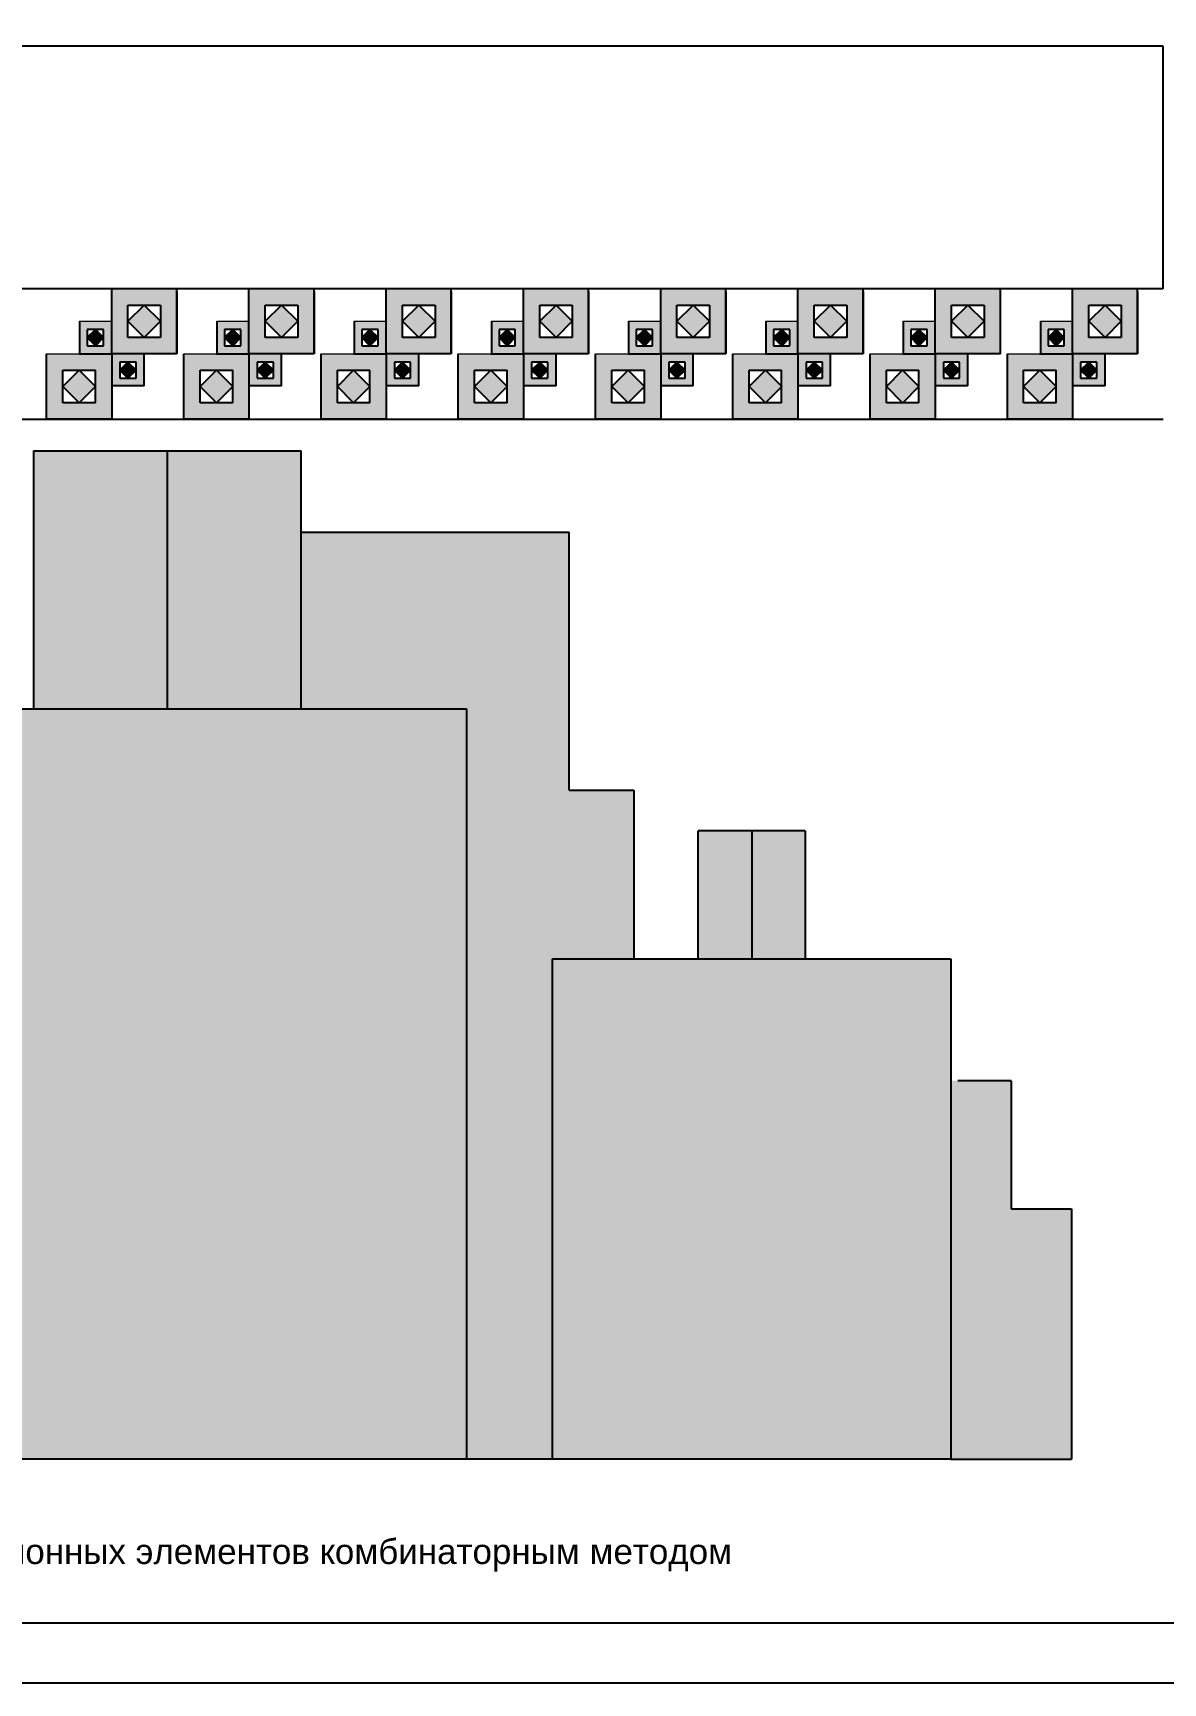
# Model space of a CAD drawing. Header units: inches. Extents: x 196544 to 276544, y -57551 to 2449.
# Drawn here: x 213942 to 236542, y -57551 to -24562 of the extents above; entities that cross this region are included whole.
import ezdxf

# ---------------------------------------------------------------- set-up
doc = ezdxf.new("R2010")
doc.units = ezdxf.units.IN
doc.header["$LTSCALE"] = 15
doc.header["$MEASUREMENT"] = 0
doc.styles.get("Standard").update_dxf_attribs({"font": 'arial.ttf'})
picture_1 = doc.add_image_def('image1.png', size_in_pixel=(4727, 592))

# ---------------------------------------------------------------- blocks, each defined once
blk = doc.blocks.new('element konstruktr.')
at = {"true_color": 0x5e67af}
h = blk.add_hatch(color=165, dxfattribs=at)
h.dxf.hatch_style = 1
h.paths.add_polyline_path([(266647, -39552), (266647, -45551), (272647, -45551), (272647, -39552)])
h.paths.add_polyline_path([(271147, -41052), (271147, -44051), (268147, -44051), (268147, -41052)], flags=16)
at = {"true_color": 0x9898cc}
h = blk.add_hatch(color=253, dxfattribs=at)
h.dxf.hatch_style = 1
h.paths.add_polyline_path([(271147, -42552), (269647, -41052), (268147, -42552), (269647, -44051)])
for p, q in [((266647, -45551), (266647, -39552)), ((272647, -39551), (272647, -45551)), ((268147, -44051), (268147, -41052)), ((268147, -41052), (271147, -41052)), ((268147, -42552), (269647, -41052)), ((269647, -41052), (271148, -42552)), ((271147, -44051), (271147, -41052)), ((269647, -44051), (268147, -42552)), ((268147, -44051), (268147, -44051)), ((271147, -44051), (268147, -44051)), ((271148, -42552), (269648, -44052)), ((272647, -45551), (266647, -45551))]:
    blk.add_line(p, q)
at = {"lineweight": 5}
blk.add_line((266647, -39552), (272647, -39552), dxfattribs=at)

msp = doc.modelspace()

# ---------------------------------------------------------------- hatches: boundary and pattern name
at = {"true_color": 0x9898cc}
h = msp.add_hatch(color=253, dxfattribs=at)
h.dxf.hatch_style = 1
h.paths.add_polyline_path([(215516.4, -29674.9), (215516.4, -30977.3), (216818.8, -30977.3), (216818.8, -29674.9)])
h.paths.add_polyline_path([(216493.2, -30000.5), (216493.2, -30651.7), (215842, -30651.7), (215842, -30000.5)], flags=16)
h = msp.add_hatch(color=253, dxfattribs=at)
h.dxf.hatch_style = 1
h.paths.add_polyline_path([(215516.4, -30977.3), (216818.8, -30977.3), (216818.8, -29675.8), (215516.4, -29675.8)])
h.paths.add_polyline_path([(215842, -30651.7), (215842, -30000.5), (216493.2, -30000.5), (216493.2, -30326.1), (216493.4, -30326.2), (216493.2, -30326.4), (216493.2, -30651.7), (216167.9, -30651.7), (216167.7, -30651.9), (216167.6, -30651.7)], flags=16)
h.paths.add_polyline_path([(215842, -31140.5), (215679.2, -31140.5), (215679.2, -31303.2)], flags=0)
h.paths.add_polyline_path([(215516.4, -31618.8), (216167.5, -31618.8), (216167.5, -30977.7), (215516.4, -30977.7)])
h.paths.add_polyline_path([(215679.2, -31140.5), (216004.7, -31140.5), (216004.7, -31466), (215679.2, -31466)], flags=16)
h.paths.add_polyline_path([(215842, -31140.5), (216004.7, -31303.2), (215842, -31466), (215679.2, -31303.2)], flags=0)
at = {"true_color": 0x5e67af}
h = msp.add_hatch(color=165, dxfattribs=at)
h.dxf.hatch_style = 1
h.paths.add_polyline_path([(218261.3, -29674.9), (218261.3, -30977.3), (219563.6, -30977.3), (219563.6, -29674.9)])
h.paths.add_polyline_path([(219238, -30000.5), (219238, -30651.7), (218586.9, -30651.7), (218586.9, -30000.5)], flags=16)
at = {"true_color": 0x9898cc}
h = msp.add_hatch(color=253, dxfattribs=at)
h.dxf.hatch_style = 1
h.paths.add_polyline_path([(218261.3, -30977.3), (219563.6, -30977.3), (219563.6, -29675.8), (218261.3, -29675.8)])
h.paths.add_polyline_path([(218586.9, -30651.7), (218586.9, -30000.5), (219238, -30000.5), (219238, -30326.1), (219238.2, -30326.2), (219238, -30326.4), (219238, -30651.7), (218912.7, -30651.7), (218912.6, -30651.9), (218912.5, -30651.7)], flags=16)
h.paths.add_polyline_path([(218586.8, -31140.5), (218424.1, -31140.5), (218424.1, -31303.2)], flags=0)
h.paths.add_polyline_path([(218261.3, -31618.8), (218912.4, -31618.8), (218912.4, -30977.7), (218261.3, -30977.7)])
h.paths.add_polyline_path([(218424.1, -31140.5), (218749.6, -31140.5), (218749.6, -31466), (218424.1, -31466)], flags=16)
h.paths.add_polyline_path([(218586.8, -31140.5), (218749.6, -31303.2), (218586.8, -31466), (218424.1, -31303.2)], flags=0)
h = msp.add_hatch(color=253, dxfattribs=at)
h.dxf.hatch_style = 1
h.paths.add_polyline_path([(221006.1, -29674.9), (221006.1, -30977.3), (222308.5, -30977.3), (222308.5, -29674.9)])
h.paths.add_polyline_path([(221982.9, -30000.5), (221982.9, -30651.7), (221331.7, -30651.7), (221331.7, -30000.5)], flags=16)
h = msp.add_hatch(color=253, dxfattribs=at)
h.dxf.hatch_style = 1
h.paths.add_polyline_path([(221006.1, -30977.3), (222308.5, -30977.3), (222308.5, -29675.8), (221006.1, -29675.8)])
h.paths.add_polyline_path([(221331.7, -30651.7), (221331.7, -30000.5), (221982.9, -30000.5), (221982.9, -30326.1), (221983.1, -30326.2), (221982.9, -30326.4), (221982.9, -30651.7), (221657.6, -30651.7), (221657.5, -30651.9), (221657.3, -30651.7)], flags=16)
h.paths.add_polyline_path([(221331.7, -31140.5), (221168.9, -31140.5), (221168.9, -31303.2)], flags=0)
h.paths.add_polyline_path([(221006.1, -31618.8), (221657.2, -31618.8), (221657.2, -30977.7), (221006.1, -30977.7)])
h.paths.add_polyline_path([(221168.9, -31140.5), (221494.4, -31140.5), (221494.4, -31466), (221168.9, -31466)], flags=16)
h.paths.add_polyline_path([(221331.7, -31140.5), (221494.4, -31303.2), (221331.7, -31466), (221168.9, -31303.2)], flags=0)
at = {"true_color": 0x5e67af}
h = msp.add_hatch(color=165, dxfattribs=at)
h.dxf.hatch_style = 1
h.paths.add_polyline_path([(223751, -29674.9), (223751, -30977.3), (225053.4, -30977.3), (225053.4, -29674.9)])
h.paths.add_polyline_path([(224727.8, -30000.5), (224727.8, -30651.7), (224076.6, -30651.7), (224076.6, -30000.5)], flags=16)
at = {"true_color": 0x9898cc}
h = msp.add_hatch(color=253, dxfattribs=at)
h.dxf.hatch_style = 1
h.paths.add_polyline_path([(223751, -30977.3), (225053.4, -30977.3), (225053.4, -29675.8), (223751, -29675.8)])
h.paths.add_polyline_path([(224076.6, -30651.7), (224076.6, -30000.5), (224727.8, -30000.5), (224727.8, -30326.1), (224727.9, -30326.2), (224727.8, -30326.4), (224727.8, -30651.7), (224402.5, -30651.7), (224402.3, -30651.9), (224402.2, -30651.7)], flags=16)
h.paths.add_polyline_path([(224076.5, -31140.5), (223913.8, -31140.5), (223913.8, -31303.2)], flags=0)
h.paths.add_polyline_path([(223751, -31618.8), (224402.1, -31618.8), (224402.1, -30977.7), (223751, -30977.7)])
h.paths.add_polyline_path([(223913.8, -31140.5), (224239.3, -31140.5), (224239.3, -31466), (223913.8, -31466)], flags=16)
h.paths.add_polyline_path([(224076.5, -31140.5), (224239.3, -31303.2), (224076.5, -31466), (223913.8, -31303.2)], flags=0)
h = msp.add_hatch(color=253, dxfattribs=at)
h.dxf.hatch_style = 1
h.paths.add_polyline_path([(226495.8, -29674.9), (226495.8, -30977.3), (227798.2, -30977.3), (227798.2, -29674.9)])
h.paths.add_polyline_path([(227472.6, -30000.5), (227472.6, -30651.7), (226821.4, -30651.7), (226821.4, -30000.5)], flags=16)
h = msp.add_hatch(color=253, dxfattribs=at)
h.dxf.hatch_style = 1
h.paths.add_polyline_path([(226495.8, -30977.3), (227798.2, -30977.3), (227798.2, -29675.8), (226495.8, -29675.8)])
h.paths.add_polyline_path([(226821.4, -30651.7), (226821.4, -30000.5), (227472.6, -30000.5), (227472.6, -30326.1), (227472.8, -30326.2), (227472.6, -30326.4), (227472.6, -30651.7), (227147.3, -30651.7), (227147.2, -30651.9), (227147, -30651.7)], flags=16)
h.paths.add_polyline_path([(226821.4, -31140.5), (226658.6, -31140.5), (226658.6, -31303.2)], flags=0)
h.paths.add_polyline_path([(226495.8, -31618.8), (227146.9, -31618.8), (227146.9, -30977.7), (226495.8, -30977.7)])
h.paths.add_polyline_path([(226658.6, -31140.5), (226984.1, -31140.5), (226984.1, -31466), (226658.6, -31466)], flags=16)
h.paths.add_polyline_path([(226821.4, -31140.5), (226984.1, -31303.2), (226821.4, -31466), (226658.6, -31303.2)], flags=0)
at = {"true_color": 0x5e67af}
h = msp.add_hatch(color=165, dxfattribs=at)
h.dxf.hatch_style = 1
h.paths.add_polyline_path([(229240.7, -29674.9), (229240.7, -30977.3), (230543.1, -30977.3), (230543.1, -29674.9)])
h.paths.add_polyline_path([(230217.5, -30000.5), (230217.5, -30651.7), (229566.3, -30651.7), (229566.3, -30000.5)], flags=16)
at = {"true_color": 0x9898cc}
h = msp.add_hatch(color=253, dxfattribs=at)
h.dxf.hatch_style = 1
h.paths.add_polyline_path([(229240.7, -30977.3), (230543.1, -30977.3), (230543.1, -29675.8), (229240.7, -29675.8)])
h.paths.add_polyline_path([(229566.3, -30651.7), (229566.3, -30000.5), (230217.5, -30000.5), (230217.5, -30326.1), (230217.7, -30326.2), (230217.5, -30326.4), (230217.5, -30651.7), (229892.2, -30651.7), (229892, -30651.9), (229891.9, -30651.7)], flags=16)
h.paths.add_polyline_path([(229566.2, -31140.5), (229403.5, -31140.5), (229403.5, -31303.2)], flags=0)
h.paths.add_polyline_path([(229240.7, -31618.8), (229891.8, -31618.8), (229891.8, -30977.7), (229240.7, -30977.7)])
h.paths.add_polyline_path([(229403.5, -31140.5), (229729, -31140.5), (229729, -31466), (229403.5, -31466)], flags=16)
h.paths.add_polyline_path([(229566.2, -31140.5), (229729, -31303.2), (229566.2, -31466), (229403.5, -31303.2)], flags=0)
h = msp.add_hatch(color=253, dxfattribs=at)
h.dxf.hatch_style = 1
h.paths.add_polyline_path([(231986.1, -29674.9), (231986.1, -30977.3), (233288.5, -30977.3), (233288.5, -29674.9)])
h.paths.add_polyline_path([(232962.9, -30000.5), (232962.9, -30651.7), (232311.7, -30651.7), (232311.7, -30000.5)], flags=16)
h = msp.add_hatch(color=253, dxfattribs=at)
h.dxf.hatch_style = 1
h.paths.add_polyline_path([(231986.1, -30977.3), (233288.5, -30977.3), (233288.5, -29675.8), (231986.1, -29675.8)])
h.paths.add_polyline_path([(232311.7, -30651.7), (232311.7, -30000.5), (232962.9, -30000.5), (232962.9, -30326.1), (232963.1, -30326.2), (232962.9, -30326.4), (232962.9, -30651.7), (232637.6, -30651.7), (232637.5, -30651.9), (232637.3, -30651.7)], flags=16)
h.paths.add_polyline_path([(232311.7, -31140.5), (232148.9, -31140.5), (232148.9, -31303.2)], flags=0)
h.paths.add_polyline_path([(231986.1, -31618.8), (232637.2, -31618.8), (232637.2, -30977.7), (231986.1, -30977.7)])
h.paths.add_polyline_path([(232148.9, -31140.5), (232474.4, -31140.5), (232474.4, -31466), (232148.9, -31466)], flags=16)
h.paths.add_polyline_path([(232311.7, -31140.5), (232474.4, -31303.2), (232311.7, -31466), (232148.9, -31303.2)], flags=0)
at = {"true_color": 0x5e67af}
h = msp.add_hatch(color=165, dxfattribs=at)
h.dxf.hatch_style = 1
h.paths.add_polyline_path([(234731, -29674.9), (234731, -30977.3), (236033.4, -30977.3), (236033.4, -29674.9)])
h.paths.add_polyline_path([(235707.8, -30000.5), (235707.8, -30651.7), (235056.6, -30651.7), (235056.6, -30000.5)], flags=16)
at = {"true_color": 0x9898cc}
h = msp.add_hatch(color=253, dxfattribs=at)
h.dxf.hatch_style = 1
h.paths.add_polyline_path([(234731, -30977.3), (236033.4, -30977.3), (236033.4, -29675.8), (234731, -29675.8)])
h.paths.add_polyline_path([(235056.6, -30651.7), (235056.6, -30000.5), (235707.8, -30000.5), (235707.8, -30326.1), (235708, -30326.2), (235707.8, -30326.4), (235707.8, -30651.7), (235382.5, -30651.7), (235382.3, -30651.9), (235382.2, -30651.7)], flags=16)
h.paths.add_polyline_path([(235056.5, -31140.5), (234893.8, -31140.5), (234893.8, -31303.2)], flags=0)
h.paths.add_polyline_path([(234731, -31618.8), (235382.1, -31618.8), (235382.1, -30977.7), (234731, -30977.7)])
h.paths.add_polyline_path([(234893.8, -31140.5), (235219.3, -31140.5), (235219.3, -31466), (234893.8, -31466)], flags=16)
h.paths.add_polyline_path([(235056.5, -31140.5), (235219.3, -31303.2), (235056.5, -31466), (234893.8, -31303.2)], flags=0)
at = {"true_color": 0x5e67af}
h = msp.add_hatch(color=165, dxfattribs=at)
h.dxf.hatch_style = 1
h.paths.add_polyline_path([(216493.2, -30326.1), (216167.6, -30000.5), (215842, -30326.1), (216167.6, -30651.7)])
at = {"true_color": 0x9898cc}
h = msp.add_hatch(color=253, dxfattribs=at)
h.dxf.hatch_style = 1
h.paths.add_polyline_path([(219238, -30326.1), (218912.5, -30000.5), (218586.9, -30326.1), (218912.5, -30651.7)])
at = {"true_color": 0x5e67af}
h = msp.add_hatch(color=165, dxfattribs=at)
h.dxf.hatch_style = 1
h.paths.add_polyline_path([(221982.9, -30326.1), (221657.3, -30000.5), (221331.7, -30326.1), (221657.3, -30651.7)])
at = {"true_color": 0x9898cc}
h = msp.add_hatch(color=253, dxfattribs=at)
h.dxf.hatch_style = 1
h.paths.add_polyline_path([(224727.8, -30326.1), (224402.2, -30000.5), (224076.6, -30326.1), (224402.2, -30651.7)])
at = {"true_color": 0x5e67af}
h = msp.add_hatch(color=165, dxfattribs=at)
h.dxf.hatch_style = 1
h.paths.add_polyline_path([(227472.6, -30326.1), (227147, -30000.5), (226821.4, -30326.1), (227147, -30651.7)])
at = {"true_color": 0x9898cc}
h = msp.add_hatch(color=253, dxfattribs=at)
h.dxf.hatch_style = 1
h.paths.add_polyline_path([(230217.5, -30326.1), (229891.9, -30000.5), (229566.3, -30326.1), (229891.9, -30651.7)])
at = {"true_color": 0x5e67af}
h = msp.add_hatch(color=165, dxfattribs=at)
h.dxf.hatch_style = 1
h.paths.add_polyline_path([(232962.9, -30326.1), (232637.3, -30000.5), (232311.7, -30326.1), (232637.3, -30651.7)])
at = {"true_color": 0x9898cc}
h = msp.add_hatch(color=253, dxfattribs=at)
h.dxf.hatch_style = 1
h.paths.add_polyline_path([(235707.8, -30326.1), (235382.2, -30000.5), (235056.6, -30326.1), (235382.2, -30651.7)])
at = {"true_color": 0x5e67af}
h = msp.add_hatch(color=165, dxfattribs=at)
h.dxf.hatch_style = 1
h.paths.add_polyline_path([(215516.4, -30322.9), (214875, -30322.9), (214875, -30977.7), (215516.4, -30977.7)])
h.paths.add_polyline_path([(215353.6, -30814.9), (215028.1, -30814.9), (215028.1, -30489.4), (215353.6, -30489.4)], flags=16)
h.paths.add_polyline_path([(215353.6, -30652.2), (215190.9, -30814.9), (215028.1, -30652.2), (215190.9, -30489.4)], flags=0)
h = msp.add_hatch(color=165, dxfattribs=at)
h.dxf.hatch_style = 1
h.paths.add_polyline_path([(218261.3, -30322.9), (217619.8, -30322.9), (217619.8, -30977.7), (218261.3, -30977.7)])
h.paths.add_polyline_path([(218098.5, -30814.9), (217773, -30814.9), (217773, -30489.4), (218098.5, -30489.4)], flags=16)
h.paths.add_polyline_path([(218098.5, -30652.2), (217935.7, -30814.9), (217773, -30652.2), (217935.7, -30489.4)], flags=0)
h = msp.add_hatch(color=165, dxfattribs=at)
h.dxf.hatch_style = 1
h.paths.add_polyline_path([(221006.1, -30322.9), (220364.7, -30322.9), (220364.7, -30977.7), (221006.1, -30977.7)])
h.paths.add_polyline_path([(220843.3, -30814.9), (220517.8, -30814.9), (220517.8, -30489.4), (220843.3, -30489.4)], flags=16)
h.paths.add_polyline_path([(220843.3, -30652.2), (220680.6, -30814.9), (220517.8, -30652.2), (220680.6, -30489.4)], flags=0)
h = msp.add_hatch(color=165, dxfattribs=at)
h.dxf.hatch_style = 1
h.paths.add_polyline_path([(223751, -30322.9), (223109.5, -30322.9), (223109.5, -30977.7), (223751, -30977.7)])
h.paths.add_polyline_path([(223588.2, -30814.9), (223262.7, -30814.9), (223262.7, -30489.4), (223588.2, -30489.4)], flags=16)
h.paths.add_polyline_path([(223588.2, -30652.2), (223425.4, -30814.9), (223262.7, -30652.2), (223425.4, -30489.4)], flags=0)
h = msp.add_hatch(color=165, dxfattribs=at)
h.dxf.hatch_style = 1
h.paths.add_polyline_path([(226495.8, -30322.9), (225854.4, -30322.9), (225854.4, -30977.7), (226495.8, -30977.7)])
h.paths.add_polyline_path([(226333, -30814.9), (226007.5, -30814.9), (226007.5, -30489.4), (226333, -30489.4)], flags=16)
h.paths.add_polyline_path([(226333, -30652.2), (226170.3, -30814.9), (226007.5, -30652.2), (226170.3, -30489.4)], flags=0)
h = msp.add_hatch(color=165, dxfattribs=at)
h.dxf.hatch_style = 1
h.paths.add_polyline_path([(229240.7, -30322.9), (228599.2, -30322.9), (228599.2, -30977.7), (229240.7, -30977.7)])
h.paths.add_polyline_path([(229077.9, -30814.9), (228752.4, -30814.9), (228752.4, -30489.4), (229077.9, -30489.4)], flags=16)
h.paths.add_polyline_path([(229077.9, -30652.2), (228915.2, -30814.9), (228752.4, -30652.2), (228915.2, -30489.4)], flags=0)
h = msp.add_hatch(color=165, dxfattribs=at)
h.dxf.hatch_style = 1
h.paths.add_polyline_path([(231986.1, -30322.9), (231344.7, -30322.9), (231344.7, -30977.7), (231986.1, -30977.7)])
h.paths.add_polyline_path([(231823.3, -30814.9), (231497.9, -30814.9), (231497.9, -30489.4), (231823.3, -30489.4)], flags=16)
h.paths.add_polyline_path([(231823.3, -30652.2), (231660.6, -30814.9), (231497.9, -30652.2), (231660.6, -30489.4)], flags=0)
h = msp.add_hatch(color=165, dxfattribs=at)
h.dxf.hatch_style = 1
h.paths.add_polyline_path([(234731, -30322.9), (234089.6, -30322.9), (234089.6, -30977.7), (234731, -30977.7)])
h.paths.add_polyline_path([(234568.2, -30814.9), (234242.7, -30814.9), (234242.7, -30489.4), (234568.2, -30489.4)], flags=16)
h.paths.add_polyline_path([(234568.2, -30652.2), (234405.5, -30814.9), (234242.7, -30652.2), (234405.5, -30489.4)], flags=0)
at = {"true_color": 0x9898cc}
h = msp.add_hatch(color=253, dxfattribs=at)
h.dxf.hatch_style = 1
h.paths.add_polyline_path([(215190.9, -30489.4), (215028.1, -30652.2), (215190.9, -30814.9), (215353.6, -30652.2)])
h = msp.add_hatch(color=253, dxfattribs=at)
h.dxf.hatch_style = 1
h.paths.add_polyline_path([(217935.7, -30489.4), (217773, -30652.2), (217935.7, -30814.9), (218098.5, -30652.2)])
h = msp.add_hatch(color=253, dxfattribs=at)
h.dxf.hatch_style = 1
h.paths.add_polyline_path([(220680.6, -30489.4), (220517.8, -30652.2), (220680.6, -30814.9), (220843.3, -30652.2)])
h = msp.add_hatch(color=253, dxfattribs=at)
h.dxf.hatch_style = 1
h.paths.add_polyline_path([(223425.4, -30489.4), (223262.7, -30652.2), (223425.4, -30814.9), (223588.2, -30652.2)])
h = msp.add_hatch(color=253, dxfattribs=at)
h.dxf.hatch_style = 1
h.paths.add_polyline_path([(226170.3, -30489.4), (226007.5, -30652.2), (226170.3, -30814.9), (226333, -30652.2)])
h = msp.add_hatch(color=253, dxfattribs=at)
h.dxf.hatch_style = 1
h.paths.add_polyline_path([(228915.2, -30489.4), (228752.4, -30652.2), (228915.2, -30814.9), (229077.9, -30652.2)])
h = msp.add_hatch(color=253, dxfattribs=at)
h.dxf.hatch_style = 1
h.paths.add_polyline_path([(231660.6, -30489.4), (231497.9, -30652.2), (231660.6, -30814.9), (231823.3, -30652.2)])
h = msp.add_hatch(color=253, dxfattribs=at)
h.dxf.hatch_style = 1
h.paths.add_polyline_path([(234405.5, -30489.4), (234242.7, -30652.2), (234405.5, -30814.9), (234568.2, -30652.2)])
h = msp.add_hatch(color=253, dxfattribs=at)
h.dxf.hatch_style = 1
h.paths.add_polyline_path([(216958.9, -30977.7), (216958.9, -32280.1), (218261.3, -32280.1), (218261.3, -30977.7)])
h.paths.add_polyline_path([(217935.7, -31303.3), (217935.7, -31954.5), (217284.5, -31954.5), (217284.5, -31303.3)], flags=16)
h = msp.add_hatch(color=253, dxfattribs=at)
h.dxf.hatch_style = 1
h.paths.add_polyline_path([(222448.6, -30977.7), (222448.6, -32280.1), (223751, -32280.1), (223751, -30977.7)])
h.paths.add_polyline_path([(223425.4, -31303.3), (223425.4, -31954.5), (222774.2, -31954.5), (222774.2, -31303.3)], flags=16)
h = msp.add_hatch(color=253, dxfattribs=at)
h.dxf.hatch_style = 1
h.paths.add_polyline_path([(227938.3, -30977.7), (227938.3, -32280.1), (229240.7, -32280.1), (229240.7, -30977.7)])
h.paths.add_polyline_path([(228915.1, -31303.3), (228915.1, -31954.5), (228263.9, -31954.5), (228263.9, -31303.3)], flags=16)
h = msp.add_hatch(color=253, dxfattribs=at)
h.dxf.hatch_style = 1
h.paths.add_polyline_path([(233428.6, -30977.7), (233428.6, -32280.1), (234731, -32280.1), (234731, -30977.7)])
h.paths.add_polyline_path([(234405.4, -31303.3), (234405.4, -31954.5), (233754.2, -31954.5), (233754.2, -31303.3)], flags=16)
at = {"true_color": 0x5e67af}
h = msp.add_hatch(color=165, dxfattribs=at)
h.dxf.hatch_style = 1
h.paths.add_polyline_path([(215679.2, -31303.2), (215842, -31466), (216004.7, -31303.2), (215842, -31140.5)])
h = msp.add_hatch(color=165, dxfattribs=at)
h.dxf.hatch_style = 1
h.paths.add_polyline_path([(217935.7, -31628.9), (217610.1, -31303.3), (217284.5, -31628.9), (217610.1, -31954.5)])
h = msp.add_hatch(color=165, dxfattribs=at)
h.dxf.hatch_style = 1
h.paths.add_polyline_path([(218424.1, -31303.2), (218586.8, -31466), (218749.6, -31303.2), (218586.8, -31140.5)])
h = msp.add_hatch(color=165, dxfattribs=at)
h.dxf.hatch_style = 1
h.paths.add_polyline_path([(221168.9, -31303.2), (221331.7, -31466), (221494.4, -31303.2), (221331.7, -31140.5)])
h = msp.add_hatch(color=165, dxfattribs=at)
h.dxf.hatch_style = 1
h.paths.add_polyline_path([(223425.4, -31628.9), (223099.8, -31303.3), (222774.2, -31628.9), (223099.8, -31954.5)])
h = msp.add_hatch(color=165, dxfattribs=at)
h.dxf.hatch_style = 1
h.paths.add_polyline_path([(223913.8, -31303.2), (224076.5, -31466), (224239.3, -31303.2), (224076.5, -31140.5)])
h = msp.add_hatch(color=165, dxfattribs=at)
h.dxf.hatch_style = 1
h.paths.add_polyline_path([(226658.6, -31303.2), (226821.4, -31466), (226984.1, -31303.2), (226821.4, -31140.5)])
h = msp.add_hatch(color=165, dxfattribs=at)
h.dxf.hatch_style = 1
h.paths.add_polyline_path([(228915.1, -31628.9), (228589.5, -31303.3), (228263.9, -31628.9), (228589.5, -31954.5)])
h = msp.add_hatch(color=165, dxfattribs=at)
h.dxf.hatch_style = 1
h.paths.add_polyline_path([(229403.5, -31303.2), (229566.2, -31466), (229729, -31303.2), (229566.2, -31140.5)])
h = msp.add_hatch(color=165, dxfattribs=at)
h.dxf.hatch_style = 1
h.paths.add_polyline_path([(232148.9, -31303.2), (232311.7, -31466), (232474.4, -31303.2), (232311.7, -31140.5)])
h = msp.add_hatch(color=165, dxfattribs=at)
h.dxf.hatch_style = 1
h.paths.add_polyline_path([(234405.4, -31628.9), (234079.8, -31303.3), (233754.2, -31628.9), (234079.8, -31954.5)])
h = msp.add_hatch(color=165, dxfattribs=at)
h.dxf.hatch_style = 1
h.paths.add_polyline_path([(234893.8, -31303.2), (235056.5, -31466), (235219.3, -31303.2), (235056.5, -31140.5)])
at = {"ltscale": 2, "true_color": 0xcecce6}
h = msp.add_hatch(color=254, dxfattribs=at)
h.dxf.hatch_style = 1
h.paths.add_polyline_path([(219306.4, -32914.4), (216627.8, -32914.4), (216627.8, -38073.6), (219306.4, -38073.6)])
h.paths.add_polyline_path([(216627.8, -32914.4), (213949.2, -32914.4), (213949.2, -38073.6), (216627.8, -38073.6)])
at = {"ltscale": 2, "true_color": 0xdddedf}
h = msp.add_hatch(color=254, dxfattribs=at)
h.dxf.hatch_style = 1
h.paths.add_polyline_path([(203838.4, -46757.7), (202455.4, -46757.7), (202455.4, -44375.7), (200455.4, -44375.7), (200455.4, -46757.7), (199072.4, -46757.7), (199072.4, -53073.6), (200754.5, -53073.6), (200754.5, -48073.6), (203838.4, -48073.6)])
h.paths.add_polyline_path([(225955.3, -39703.1), (224663.6, -39703.1), (224663.6, -34543.9), (219306.4, -34543.9), (219306.4, -38073.6), (222611.4, -38073.6), (222611.4, -53073.6), (224333.3, -53073.6), (224333.3, -43073.6), (225955.3, -43073.6)])
h.paths.add_polyline_path([(234711.3, -48073.6), (233506.2, -48073.6), (233506.2, -45511.4), (232436, -45511.4), (232301.1, -45511.4), (232301.1, -53073.6), (234711.3, -53073.6)])
at = {"ltscale": 2, "true_color": 0x5e67af}
h = msp.add_hatch(color=165, dxfattribs=at)
h.dxf.hatch_style = 1
h.paths.add_polyline_path([(222611.4, -38073.6), (210644.2, -38073.6), (210644.2, -53073.6), (222611.4, -53073.6)])
at = {"ltscale": 2, "true_color": 0x9898cc}
h = msp.add_hatch(color=253, dxfattribs=at)
h.dxf.hatch_style = 1
h.paths.add_polyline_path([(229387.4, -40511.4), (228317.2, -40511.4), (228317.2, -43073.6), (229387.4, -43073.6)])
h.paths.add_polyline_path([(228317.2, -40511.4), (227247, -40511.4), (227247, -43073.6), (228317.2, -43073.6)])
at = {"ltscale": 2, "true_color": 0xcecce6}
h = msp.add_hatch(color=254, dxfattribs=at)
h.dxf.hatch_style = 1
h.paths.add_polyline_path([(232301.1, -43073.6), (224333.3, -43073.6), (224333.3, -53073.6), (232301.1, -53073.6)])

# ---------------------------------------------------------------- linework, layer by layer
for p, q in [((215516.4, -30977.3), (215516.4, -29674.9)), ((216818.8, -29674.9), (215516.4, -29674.9)), ((216818.8, -30977.3), (216818.8, -29674.9)), ((218261.3, -30977.3), (218261.3, -29674.9)), ((219563.6, -29674.9), (218261.3, -29674.9)), ((219563.6, -30977.3), (219563.6, -29674.9)), ((221006.1, -30977.3), (221006.1, -29674.9)), ((222308.5, -29674.9), (221006.1, -29674.9)), ((222308.5, -30977.3), (222308.5, -29674.9)), ((223751, -30977.3), (223751, -29674.9)), ((225053.4, -29674.9), (223751, -29674.9)), ((225053.4, -30977.3), (225053.4, -29674.9)), ((226495.8, -30977.3), (226495.8, -29674.9)), ((227798.2, -29674.9), (226495.8, -29674.9)), ((227798.2, -30977.3), (227798.2, -29674.9)), ((229240.7, -30977.3), (229240.7, -29674.9)), ((230543.1, -29674.9), (229240.7, -29674.9)), ((230543.1, -30977.3), (230543.1, -29674.9)), ((231986.1, -30977.3), (231986.1, -29674.9)), ((233288.5, -29674.9), (231986.1, -29674.9)), ((233288.5, -30977.3), (233288.5, -29674.9)), ((234731, -30977.3), (234731, -29674.9)), ((236033.4, -29674.9), (234731, -29674.9)), ((236033.4, -30977.3), (236033.4, -29674.9)), ((215842, -30651.7), (215842, -30000.5)), ((215842, -30326.1), (216167.6, -30000.5)), ((215842, -30000.5), (216493.2, -30000.5)), ((216167.6, -30000.5), (216493.4, -30326.2)), ((216493.2, -30000.5), (216493.2, -30651.7)), ((216818, -29731.3), (216818, -30977.3)), ((218586.9, -30651.7), (218586.9, -30000.5)), ((218586.9, -30326.1), (218912.5, -30000.5)), ((218586.9, -30000.5), (219238, -30000.5)), ((218912.5, -30000.5), (219238.2, -30326.2)), ((219238, -30000.5), (219238, -30651.7)), ((219562.9, -29731.3), (219562.9, -30977.3)), ((221331.7, -30651.7), (221331.7, -30000.5)), ((221331.7, -30326.1), (221657.3, -30000.5)), ((221331.7, -30000.5), (221982.9, -30000.5)), ((221657.3, -30000.5), (221983.1, -30326.2)), ((221982.9, -30000.5), (221982.9, -30651.7)), ((222307.7, -29731.3), (222307.7, -30977.3)), ((224076.6, -30651.7), (224076.6, -30000.5)), ((224076.6, -30326.1), (224402.2, -30000.5)), ((224076.6, -30000.5), (224727.8, -30000.5)), ((224402.2, -30000.5), (224727.9, -30326.2)), ((224727.8, -30000.5), (224727.8, -30651.7)), ((225052.6, -29731.3), (225052.6, -30977.3)), ((226821.4, -30651.7), (226821.4, -30000.5)), ((226821.4, -30326.1), (227147, -30000.5)), ((226821.4, -30000.5), (227472.6, -30000.5)), ((227147, -30000.5), (227472.8, -30326.2)), ((227472.6, -30000.5), (227472.6, -30651.7)), ((227797.5, -29731.3), (227797.5, -30977.3)), ((229566.3, -30651.7), (229566.3, -30000.5)), ((229566.3, -30326.1), (229891.9, -30000.5)), ((229566.3, -30000.5), (230217.5, -30000.5)), ((229891.9, -30000.5), (230217.7, -30326.2)), ((230217.5, -30000.5), (230217.5, -30651.7)), ((230542.3, -29731.3), (230542.3, -30977.3)), ((232311.7, -30651.7), (232311.7, -30000.5)), ((232311.7, -30326.1), (232637.3, -30000.5)), ((232311.7, -30000.5), (232962.9, -30000.5)), ((232637.3, -30000.5), (232963.1, -30326.2)), ((232962.9, -30000.5), (232962.9, -30651.7)), ((233287.8, -29731.3), (233287.8, -30977.3)), ((235056.6, -30651.7), (235056.6, -30000.5)), ((235056.6, -30326.1), (235382.2, -30000.5)), ((235056.6, -30000.5), (235707.8, -30000.5)), ((235382.2, -30000.5), (235708, -30326.2)), ((235707.8, -30000.5), (235707.8, -30651.7)), ((236032.6, -29731.3), (236032.6, -30977.3)), ((214875, -30322.9), (214875, -30977.7)), ((215516.4, -30977.7), (215516.4, -30326.6)), ((216167.6, -30651.7), (215842, -30326.1)), ((216493.4, -30326.2), (216167.7, -30651.9)), ((217619.8, -30322.9), (217619.8, -30977.7)), ((218261.3, -30977.7), (218261.3, -30326.6)), ((218912.5, -30651.7), (218586.9, -30326.1)), ((219238.2, -30326.2), (218912.6, -30651.9)), ((220364.7, -30322.9), (220364.7, -30977.7)), ((221006.1, -30977.7), (221006.1, -30326.6)), ((221657.3, -30651.7), (221331.7, -30326.1)), ((221983.1, -30326.2), (221657.5, -30651.9)), ((223109.5, -30322.9), (223109.5, -30977.7)), ((223751, -30977.7), (223751, -30326.6)), ((224402.2, -30651.7), (224076.6, -30326.1)), ((224727.9, -30326.2), (224402.3, -30651.9)), ((225854.4, -30322.9), (225854.4, -30977.7)), ((226495.8, -30977.7), (226495.8, -30326.6)), ((227147, -30651.7), (226821.4, -30326.1)), ((227472.8, -30326.2), (227147.2, -30651.9)), ((228599.2, -30322.9), (228599.2, -30977.7)), ((229240.7, -30977.7), (229240.7, -30326.6)), ((229891.9, -30651.7), (229566.3, -30326.1)), ((230217.7, -30326.2), (229892, -30651.9)), ((231344.7, -30322.9), (231344.7, -30977.7)), ((231986.1, -30977.7), (231986.1, -30326.6)), ((232637.3, -30651.7), (232311.7, -30326.1)), ((232963.1, -30326.2), (232637.5, -30651.9)), ((234089.6, -30322.9), (234089.6, -30977.7)), ((234731, -30977.7), (234731, -30326.6)), ((235382.2, -30651.7), (235056.6, -30326.1)), ((235708, -30326.2), (235382.3, -30651.9)), ((215028.1, -30489.4), (215028.1, -30814.9)), ((215353.6, -30489.4), (215028.1, -30489.4)), ((215028.1, -30652.2), (215190.9, -30489.4)), ((215190.9, -30814.9), (215028.1, -30652.2)), ((215190.9, -30489.4), (215353.6, -30652.2)), ((215353.6, -30652.2), (215190.9, -30814.9)), ((215353.6, -30814.9), (215353.6, -30489.4)), ((215842, -30651.7), (215842, -30651.7)), ((216493.2, -30651.7), (215842, -30651.7)), ((217773, -30489.4), (217773, -30814.9)), ((218098.5, -30489.4), (217773, -30489.4)), ((217773, -30652.2), (217935.7, -30489.4)), ((217935.7, -30814.9), (217773, -30652.2)), ((217935.7, -30489.4), (218098.5, -30652.2)), ((218098.5, -30652.2), (217935.7, -30814.9)), ((218098.5, -30814.9), (218098.5, -30489.4)), ((218586.9, -30651.7), (218586.9, -30651.7)), ((219238, -30651.7), (218586.9, -30651.7)), ((220517.8, -30489.4), (220517.8, -30814.9)), ((220843.3, -30489.4), (220517.8, -30489.4)), ((220517.8, -30652.2), (220680.6, -30489.4)), ((220680.6, -30814.9), (220517.8, -30652.2)), ((220680.6, -30489.4), (220843.3, -30652.2)), ((220843.3, -30652.2), (220680.6, -30814.9)), ((220843.3, -30814.9), (220843.3, -30489.4)), ((221331.7, -30651.7), (221331.7, -30651.7)), ((221982.9, -30651.7), (221331.7, -30651.7)), ((223262.7, -30489.4), (223262.7, -30814.9)), ((223588.2, -30489.4), (223262.7, -30489.4)), ((223262.7, -30652.2), (223425.4, -30489.4)), ((223425.4, -30814.9), (223262.7, -30652.2)), ((223425.4, -30489.4), (223588.2, -30652.2)), ((223588.2, -30652.2), (223425.4, -30814.9)), ((223588.2, -30814.9), (223588.2, -30489.4)), ((224076.6, -30651.7), (224076.6, -30651.7)), ((224727.8, -30651.7), (224076.6, -30651.7)), ((226007.5, -30489.4), (226007.5, -30814.9)), ((226333, -30489.4), (226007.5, -30489.4)), ((226007.5, -30652.2), (226170.3, -30489.4)), ((226170.3, -30814.9), (226007.5, -30652.2)), ((226170.3, -30489.4), (226333, -30652.2)), ((226333, -30652.2), (226170.3, -30814.9)), ((226333, -30814.9), (226333, -30489.4)), ((226821.4, -30651.7), (226821.4, -30651.7)), ((227472.6, -30651.7), (226821.4, -30651.7)), ((228752.4, -30489.4), (228752.4, -30814.9)), ((229077.9, -30489.4), (228752.4, -30489.4)), ((228752.4, -30652.2), (228915.2, -30489.4)), ((228915.2, -30814.9), (228752.4, -30652.2)), ((228915.2, -30489.4), (229077.9, -30652.2)), ((229077.9, -30652.2), (228915.2, -30814.9)), ((229077.9, -30814.9), (229077.9, -30489.4)), ((229566.3, -30651.7), (229566.3, -30651.7)), ((230217.5, -30651.7), (229566.3, -30651.7)), ((231497.9, -30489.4), (231497.9, -30814.9)), ((231823.3, -30489.4), (231497.9, -30489.4)), ((231497.9, -30652.2), (231660.6, -30489.4)), ((231660.6, -30814.9), (231497.9, -30652.2)), ((231660.6, -30489.4), (231823.3, -30652.2)), ((231823.3, -30652.2), (231660.6, -30814.9)), ((231823.3, -30814.9), (231823.3, -30489.4)), ((232311.7, -30651.7), (232311.7, -30651.7)), ((232962.9, -30651.7), (232311.7, -30651.7)), ((234242.7, -30489.4), (234242.7, -30814.9)), ((234568.2, -30489.4), (234242.7, -30489.4)), ((234242.7, -30652.2), (234405.5, -30489.4)), ((234405.5, -30814.9), (234242.7, -30652.2)), ((234405.5, -30489.4), (234568.2, -30652.2)), ((234568.2, -30652.2), (234405.5, -30814.9)), ((234568.2, -30814.9), (234568.2, -30489.4)), ((235056.6, -30651.7), (235056.6, -30651.7)), ((235707.8, -30651.7), (235056.6, -30651.7)), ((214865.3, -30977.7), (215516.4, -30977.7)), ((215028.1, -30814.9), (215353.6, -30814.9)), ((216818.8, -30977.3), (215516.4, -30977.3)), ((215516.4, -30977.7), (215516.4, -31628.8)), ((216167.5, -30977.7), (215516.4, -30977.7)), ((216167.5, -31618.8), (216167.5, -30977.7)), ((216958.9, -32280.1), (216958.9, -30977.7)), ((217610.2, -30977.7), (218261.3, -30977.7)), ((217773, -30814.9), (218098.5, -30814.9)), ((219563.6, -30977.3), (218261.3, -30977.3)), ((218261.3, -30977.5), (218261.3, -32280.1)), ((218261.3, -30977.7), (218261.3, -31628.8)), ((218912.4, -30977.7), (218261.3, -30977.7)), ((218912.4, -31618.8), (218912.4, -30977.7)), ((220355, -30977.7), (221006.1, -30977.7)), ((220517.8, -30814.9), (220843.3, -30814.9)), ((222308.5, -30977.3), (221006.1, -30977.3)), ((221006.1, -30977.7), (221006.1, -31628.8)), ((221657.2, -30977.7), (221006.1, -30977.7)), ((221657.2, -31618.8), (221657.2, -30977.7)), ((222448.6, -32280.1), (222448.6, -30977.7)), ((223099.9, -30977.7), (223751, -30977.7)), ((223262.7, -30814.9), (223588.2, -30814.9)), ((225053.4, -30977.3), (223751, -30977.3)), ((223751, -30977.5), (223751, -32280.1)), ((223751, -30977.7), (223751, -31628.8)), ((224402.1, -30977.7), (223751, -30977.7)), ((224402.1, -31618.8), (224402.1, -30977.7)), ((225844.8, -30977.7), (226495.8, -30977.7)), ((226007.5, -30814.9), (226333, -30814.9)), ((227798.2, -30977.3), (226495.8, -30977.3)), ((226495.8, -30977.7), (226495.8, -31628.8)), ((227146.9, -30977.7), (226495.8, -30977.7)), ((227146.9, -31618.8), (227146.9, -30977.7)), ((227938.3, -32280.1), (227938.3, -30977.7)), ((228589.6, -30977.7), (229240.7, -30977.7)), ((228752.4, -30814.9), (229077.9, -30814.9)), ((230543.1, -30977.3), (229240.7, -30977.3)), ((229240.7, -30977.5), (229240.7, -32280.1)), ((229240.7, -30977.7), (229240.7, -31628.8)), ((229891.8, -30977.7), (229240.7, -30977.7)), ((229891.8, -31618.8), (229891.8, -30977.7)), ((231335.1, -30977.7), (231986.1, -30977.7)), ((231497.9, -30814.9), (231823.3, -30814.9)), ((233288.5, -30977.3), (231986.1, -30977.3)), ((231986.1, -30977.7), (231986.1, -31628.8)), ((232637.2, -30977.7), (231986.1, -30977.7)), ((232637.2, -31618.8), (232637.2, -30977.7)), ((233428.6, -32280.1), (233428.6, -30977.7)), ((234079.9, -30977.7), (234731, -30977.7)), ((234242.7, -30814.9), (234568.2, -30814.9)), ((236033.4, -30977.3), (234731, -30977.3)), ((234731, -30977.5), (234731, -32280.1)), ((234731, -30977.7), (234731, -31628.8)), ((235382.1, -30977.7), (234731, -30977.7)), ((235382.1, -31618.8), (235382.1, -30977.7)), ((215679.2, -31140.5), (215679.2, -31466)), ((216004.7, -31140.5), (215679.2, -31140.5)), ((215679.2, -31303.2), (215842, -31140.5)), ((215842, -31466), (215679.2, -31303.2)), ((215842, -31140.5), (216004.7, -31303.2)), ((216004.7, -31303.2), (215842, -31466)), ((216004.7, -31466), (216004.7, -31140.5)), ((217284.5, -31954.5), (217284.5, -31303.3)), ((217284.5, -31303.3), (217935.7, -31303.3)), ((217284.5, -31628.9), (217610.1, -31303.3)), ((217610.1, -31303.3), (217935.8, -31629)), ((217935.7, -31954.5), (217935.7, -31303.3)), ((218424.1, -31140.5), (218424.1, -31466)), ((218749.6, -31140.5), (218424.1, -31140.5)), ((218424.1, -31303.2), (218586.8, -31140.5)), ((218586.8, -31466), (218424.1, -31303.2)), ((218586.8, -31140.5), (218749.6, -31303.2)), ((218749.6, -31303.2), (218586.8, -31466)), ((218749.6, -31466), (218749.6, -31140.5)), ((221168.9, -31140.5), (221168.9, -31466)), ((221494.4, -31140.5), (221168.9, -31140.5)), ((221168.9, -31303.2), (221331.7, -31140.5)), ((221331.7, -31466), (221168.9, -31303.2)), ((221331.7, -31140.5), (221494.4, -31303.2)), ((221494.4, -31303.2), (221331.7, -31466)), ((221494.4, -31466), (221494.4, -31140.5)), ((222774.2, -31954.5), (222774.2, -31303.3)), ((222774.2, -31303.3), (223425.4, -31303.3)), ((222774.2, -31628.9), (223099.8, -31303.3)), ((223099.8, -31303.3), (223425.6, -31629)), ((223425.4, -31954.5), (223425.4, -31303.3)), ((223913.8, -31140.5), (223913.8, -31466)), ((224239.3, -31140.5), (223913.8, -31140.5)), ((223913.8, -31303.2), (224076.5, -31140.5)), ((224076.5, -31466), (223913.8, -31303.2)), ((224076.5, -31140.5), (224239.3, -31303.2)), ((224239.3, -31303.2), (224076.5, -31466)), ((224239.3, -31466), (224239.3, -31140.5)), ((226658.6, -31140.5), (226658.6, -31466)), ((226984.1, -31140.5), (226658.6, -31140.5)), ((226658.6, -31303.2), (226821.4, -31140.5)), ((226821.4, -31466), (226658.6, -31303.2)), ((226821.4, -31140.5), (226984.1, -31303.2)), ((226984.1, -31303.2), (226821.4, -31466)), ((226984.1, -31466), (226984.1, -31140.5)), ((228263.9, -31954.5), (228263.9, -31303.3)), ((228263.9, -31303.3), (228915.1, -31303.3)), ((228263.9, -31628.9), (228589.5, -31303.3)), ((228589.5, -31303.3), (228915.3, -31629)), ((228915.1, -31954.5), (228915.1, -31303.3)), ((229403.5, -31140.5), (229403.5, -31466)), ((229729, -31140.5), (229403.5, -31140.5)), ((229403.5, -31303.2), (229566.2, -31140.5)), ((229566.2, -31466), (229403.5, -31303.2)), ((229566.2, -31140.5), (229729, -31303.2)), ((229729, -31303.2), (229566.2, -31466)), ((229729, -31466), (229729, -31140.5)), ((232148.9, -31140.5), (232148.9, -31466)), ((232474.4, -31140.5), (232148.9, -31140.5)), ((232148.9, -31303.2), (232311.7, -31140.5)), ((232311.7, -31466), (232148.9, -31303.2)), ((232311.7, -31140.5), (232474.4, -31303.2)), ((232474.4, -31303.2), (232311.7, -31466)), ((232474.4, -31466), (232474.4, -31140.5)), ((233754.2, -31954.5), (233754.2, -31303.3)), ((233754.2, -31303.3), (234405.4, -31303.3)), ((233754.2, -31628.9), (234079.8, -31303.3)), ((234079.8, -31303.3), (234405.6, -31629)), ((234405.4, -31954.5), (234405.4, -31303.3)), ((234893.8, -31140.5), (234893.8, -31466)), ((235219.3, -31140.5), (234893.8, -31140.5)), ((234893.8, -31303.2), (235056.5, -31140.5)), ((235056.5, -31466), (234893.8, -31303.2)), ((235056.5, -31140.5), (235219.3, -31303.2)), ((235219.3, -31303.2), (235056.5, -31466)), ((235219.3, -31466), (235219.3, -31140.5)), ((216167.5, -31618.8), (215516.4, -31618.8)), ((215679.2, -31466), (216004.7, -31466)), ((217610.1, -31954.5), (217284.5, -31628.9)), ((217935.8, -31629), (217610.2, -31954.6)), ((218912.4, -31618.8), (218261.3, -31618.8)), ((218424.1, -31466), (218749.6, -31466)), ((221657.2, -31618.8), (221006.1, -31618.8)), ((221168.9, -31466), (221494.4, -31466)), ((223099.8, -31954.5), (222774.2, -31628.9)), ((223425.6, -31629), (223099.9, -31954.6)), ((224402.1, -31618.8), (223751, -31618.8)), ((223913.8, -31466), (224239.3, -31466)), ((227146.9, -31618.8), (226495.8, -31618.8)), ((226658.6, -31466), (226984.1, -31466)), ((228589.5, -31954.5), (228263.9, -31628.9)), ((228915.3, -31629), (228589.7, -31954.6)), ((229891.8, -31618.8), (229240.7, -31618.8)), ((229403.5, -31466), (229729, -31466)), ((232637.2, -31618.8), (231986.1, -31618.8)), ((232148.9, -31466), (232474.4, -31466)), ((234079.8, -31954.5), (233754.2, -31628.9)), ((234405.6, -31629), (234080, -31954.6)), ((235382.1, -31618.8), (234731, -31618.8)), ((234893.8, -31466), (235219.3, -31466)), ((217284.5, -31954.5), (217284.5, -31954.5)), ((217935.7, -31954.5), (217284.5, -31954.5)), ((222774.2, -31954.5), (222774.2, -31954.5)), ((223425.4, -31954.5), (222774.2, -31954.5)), ((228263.9, -31954.5), (228263.9, -31954.5)), ((228915.1, -31954.5), (228263.9, -31954.5)), ((233754.2, -31954.5), (233754.2, -31954.5)), ((234405.4, -31954.5), (233754.2, -31954.5)), ((218261.3, -32280.1), (216958.9, -32280.1)), ((223751, -32280.1), (222448.6, -32280.1)), ((229240.7, -32280.1), (227938.3, -32280.1)), ((234731, -32280.1), (233428.6, -32280.1)), ((213949.2, -32914.4), (213949.2, -38073.6)), ((213949.2, -32914.4), (219306.4, -32914.4)), ((216627.8, -32914.4), (216627.8, -38073.6)), ((219306.4, -38073.6), (219306.4, -32914.4)), ((210644.2, -38073.6), (222611.4, -38073.6)), ((222611.4, -38073.6), (222611.4, -53073.6)), ((227247, -43073.6), (227247, -40511.4)), ((229387.4, -40511.4), (227247, -40511.4)), ((228317.2, -40511.4), (228317.2, -43073.6)), ((229387.4, -40511.4), (229387.4, -43073.6)), ((224333.3, -53073.6), (224333.3, -43073.6)), ((224333.3, -43073.6), (232301.1, -43073.6)), ((232301.1, -43073.6), (232301.1, -53073.6)), ((222611.4, -53073.6), (210644.2, -53073.6)), ((232301.1, -53073.6), (224333.3, -53073.6)), ((224333.3, -53073.6), (224333.3, -53073.6))]:
    msp.add_line(p, q)
at = {"lineweight": 15}
for p, q in [((214875, -30322.9), (215516.4, -30322.9)), ((217619.8, -30322.9), (218261.3, -30322.9)), ((220364.7, -30322.9), (221006.1, -30322.9)), ((223109.5, -30322.9), (223751, -30322.9)), ((225854.4, -30322.9), (226495.8, -30322.9)), ((228599.2, -30322.9), (229240.7, -30322.9)), ((231344.7, -30322.9), (231986.1, -30322.9)), ((234089.6, -30322.9), (234731, -30322.9))]:
    msp.add_line(p, q, dxfattribs=at)
at = {"lineweight": 5}
for p, q in [((216958.9, -30977.7), (218261.3, -30977.7)), ((222448.6, -30977.7), (223751, -30977.7)), ((227938.3, -30977.7), (229240.7, -30977.7)), ((233428.6, -30977.7), (234731, -30977.7))]:
    msp.add_line(p, q, dxfattribs=at)
at = {"color": 18, "ltscale": 2, "true_color": 0x000000}
msp.add_line((197745.7, -32280.1), (236544.3, -32280.1), dxfattribs=at)
at = {"color": 254, "true_color": 0xdddedf}
for p, q in [((219306.4, -34543.9), (224663.6, -34543.9)), ((224663.6, -39703.1), (224663.6, -34543.9)), ((224663.6, -39703.1), (225955.3, -39703.1)), ((225955.3, -39703.1), (225955.3, -43073.6)), ((233506.2, -45511.4), (232436, -45511.4)), ((233506.2, -45511.4), (233506.2, -48073.6)), ((233506.2, -48073.6), (234711.3, -48073.6)), ((234711.3, -48073.6), (234711.3, -53073.6)), ((224333.3, -53073.6), (222611.4, -53073.6)), ((232301.1, -53073.6), (234711.3, -53073.6))]:
    msp.add_line(p, q, dxfattribs=at)
msp.add_lwpolyline([(276544.3, -57550.9), (276544.3, 2449.1), (196544.3, 2449.1), (196544.3, -57550.9)], close=True)
at = {"color": 252, "true_color": 0x939598}
msp.add_lwpolyline([(275344.3, -56350.9), (275344.3, 1249.1), (197744.3, 1249.1), (197744.3, -56350.9)], close=True, dxfattribs=at)

# ---------------------------------------------------------------- block references
at = {"xscale": 0.2170789823306172, "yscale": 0.2170789823306172, "zscale": 0.2170789823306172}
for p in [(156330.6, -22391.8), (161820.3, -22391.8), (167310, -22391.8), (172800.3, -22391.8)]:
    msp.add_blockref('element konstruktr.', p, dxfattribs=at)

# ---------------------------------------------------------------- texts
at = {"insert": (206264.8, -54672.2), "char_height": 500, "attachment_point": 1}
msp.add_mtext_dynamic_manual_height_columns('Построение композиционных элементов комбинаторным методом', width=22190.841, gutter_width=1, heights=[0], dxfattribs=at)

# ---------------------------------------------------------------- pictures from other files: only their frames are drawn
image = msp.add_image(picture_1, insert=(197744.3, -29677.7), size_in_units=(38795.3, 4858.6))
image.dxf.flags = 7

doc.saveas('drawing.dxf')
